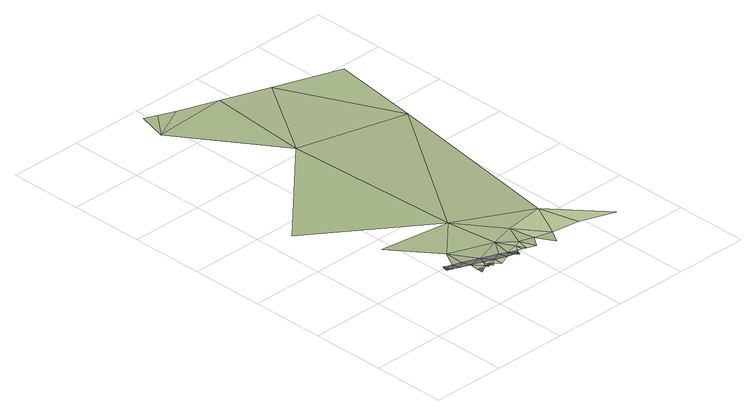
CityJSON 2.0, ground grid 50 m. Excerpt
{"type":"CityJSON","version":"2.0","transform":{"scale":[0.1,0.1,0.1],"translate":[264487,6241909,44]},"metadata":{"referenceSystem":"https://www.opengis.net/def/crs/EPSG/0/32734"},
"CityObjects":{
"road1":{"type":"Road","attributes":{"highway":"residential","name":"Selbourne Road","surface":"asphalt","lanes":1,"width":5.6,"oneway":"yes"},"geometry":[{"type":"MultiSurface","lod":"1","boundaries":[[[0,1,2]]]}]},
"terrain1":{"type":"TINRelief","geometry":[{"type":"CompositeSurface","lod":"1","boundaries":[[[3,4,1]],[[5,6,7]],[[3,1,0]],[[8,3,0]],[[4,3,9]],[[10,3,8]],[[11,10,8]],[[11,12,10]],[[10,13,3]],[[10,12,14]],[[15,5,7]],[[13,9,3]],[[14,13,10]],[[14,12,16]],[[17,18,16]],[[16,18,14]],[[18,13,14]],[[9,13,19]],[[19,13,18]],[[20,19,18]],[[20,21,19]],[[22,5,23]],[[5,15,24]],[[25,24,15]],[[25,26,24]],[[5,24,23]],[[26,27,28]],[[26,28,24]],[[29,28,27]],[[28,29,30]],[[28,31,24]],[[30,31,28]],[[32,31,30]],[[23,33,34]],[[24,31,35]],[[24,35,23]],[[31,32,36]],[[31,36,35]],[[36,37,38]],[[35,36,38]],[[23,35,39]],[[39,35,38]],[[40,39,38]],[[41,42,43]],[[39,40,44]],[[43,45,41]],[[39,46,23]],[[47,43,33]],[[23,46,33]],[[43,47,45]],[[47,33,48]],[[46,48,33]],[[49,48,46]]]}]},
"road2":{"type":"Road","attributes":{"highway":"motorway","name":"Nelson Mandela Boulevard","surface":"asphalt","lanes":4,"width":8.8,"oneway":"yes"},"geometry":[{"type":"MultiSurface","lod":"1","boundaries":[[[50,51,52]],[[15,4,9]],[[53,54,55]],[[25,19,21]],[[19,15,9]],[[6,52,56]],[[25,15,19]],[[25,21,26]],[[57,58,52]],[[15,7,4]],[[59,6,56]],[[51,60,52]],[[6,59,7]],[[58,50,52]],[[55,61,62]],[[54,61,55]],[[61,54,63]],[[26,61,27]],[[63,27,61]],[[4,7,59]],[[56,52,60]],[[57,52,6]],[[26,21,62]],[[61,26,62]]]}]}
},
"vertices":[
[469,91,229],[429,103,229],[412,49,243],
[492,108,226],[437,171,227],[444,380,208],[362,247,227],[416,226,228],[489,85,239],[509,144,227],[501,86,226],[510,79,239],[512,83,239],[515,114,226],[523,97,226],[526,184,227],[521,79,232],[528,72,232],[544,94,226],[580,116,226],[579,54,227],[655,87,225],[236,703,186],[711,635,191],[733,266,208],[636,142,226],[690,120,224],[745,99,224],[777,138,222],[775,88,224],[804,77,223],[820,162,222],[863,54,223],[789,1969,77],[8,1221,152],[903,319,208],[932,144,208],[982,8,222],[1053,111,209],[1181,362,201],[1241,87,209],[546,2872,12],[472,2913,5],[397,2693,23],[1471,0,209],[650,2821,17],[1523,1776,75],[905,2720,25],[1215,2598,31],[1646,2432,43],
[297,236,228],[294,226,228],[314,236,228],[729,58,225],[733,68,225],[711,65,229],[332,212,228],[307,269,228],[300,246,228],[369,197,228],[313,219,228],[721,78,229],[692,73,229],[737,77,225]
]}
